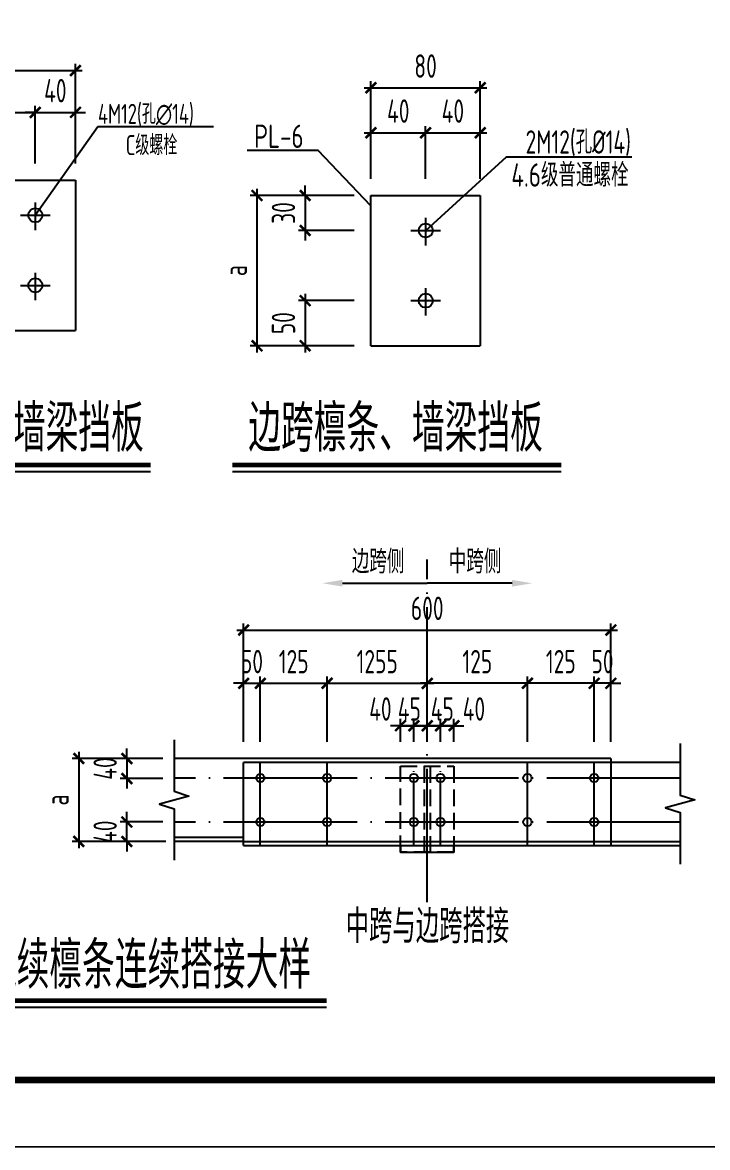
# Model space of a CAD drawing. Extents: x 297659 to 993057, y 192802 to 252212.
# Drawn here: x 909774 to 920033, y 192812 to 209654 of the extents above; entities that cross this region are included whole.
import ezdxf
from ezdxf.enums import TextEntityAlignment as Align

# ---------------------------------------------------------------- set-up
doc = ezdxf.new("R2010")
doc.units = 0
doc.header["$LTSCALE"] = 1000
doc.linetypes.add('DASH', pattern=[0.35, 0.25, -0.1])
doc.linetypes.add('DOTE', pattern=[2.42, 2, -0.2, 0.02, -0.2])
doc.layers.get('0').update_dxf_attribs({"linetype": 'CONTINUOUS'})
doc.layers.get('DEFPOINTS').update_dxf_attribs({"linetype": 'CONTINUOUS'})
for name, color, linetype in [('1', 3, 'CONTINUOUS'), ('BEAM_CON', 4, 'CONTINUOUS'), ('DIM', 3, 'CONTINUOUS'), ('DOTE', 8, 'DOTE'), ('FRAME', 3, 'CONTINUOUS'), ('LAB', 3, 'CONTINUOUS'), ('NUM', 3, 'CONTINUOUS'), ('OTHER', 7, 'CONTINUOUS'), ('S_BEAM', 4, 'CONTINUOUS'), ('TEXT', 7, 'CONTINUOUS'), ('THIN', 7, 'CONTINUOUS'), ('填充', 8, 'CONTINUOUS'), ('标注', 1, 'CONTINUOUS')]:
    doc.layers.add(name, color=color, linetype=linetype)
doc.styles.add('TSSD_Dimension', font='tssdeng.shx', dxfattribs={"width": 0.7, "bigfont": 'hztxt.shx'})
doc.styles.add('TSSD_Rein', font='tssdeng.shx', dxfattribs={"width": 0.7, "bigfont": 'hztxt.shx'})
doc.dimstyles.new('TSSD_100_100', dxfattribs={"dimtxt": 350, "dimasz": 150, "dimexe": 100, "dimexo": 250, "dimgap": 150, "dimtad": 1, "dimdec": 0, "dimzin": 0, "dimdsep": 46, "dimtxsty": 'TSSD_Dimension', "dimblk": 'ARCHTICK', "dimcen": 0, "dimdle": 100, "dimclrd": 3, "dimclre": 3, "dimclrt": 7, "dimadec": 0, "dimazin": 0, "dimtfac": 1, "dimtdec": 0, "dimtix": 1, "dimtmove": 2, "dimatfit": 3, "dimfxl": 100, "dimtolj": 1, "dimtzin": 0, "dimarcsym": 0})

# ---------------------------------------------------------------- blocks, each defined once
blk = doc.blocks.new('A$C2F0C53E4')
at = {"layer": 'FRAME'}
for points in [[(10, 42010, 20, 20, 0), (10, 10, 20, 20, 0), (59410, 10, 20, 20, 0), (59410, 42010, 20, 20, 0)], [(2510, 41010, 100, 100, 0), (2510, 1010, 100, 100, 0), (58410, 1010, 100, 100, 0), (58410, 41010, 100, 100, 0)]]:
    blk.add_lwpolyline(points, format="xyseb", close=True, dxfattribs=at)
blk = doc.blocks.new('_ARCHTICK')
at = {"color": 0}
blk.add_lwpolyline([(-0.53, -0.53, 0.25, 0.25, 0), (0.53, 0.53, 0.5, 0.5, 0)], format="xyseb", dxfattribs=at)
blk = doc.blocks.new('*D313')
at = {"layer": 'DEFPOINTS', "color": 0}
for p in [(1154540, 260308), (1153545, 259783), (1154540, 259783)]:
    blk.add_point(p, dxfattribs=at)
at = {"layer": 'DIM', "color": 3, "lineweight": -2}
for p, q in [((1153545, 260308), (1153545, 260458)), ((1154290, 260308), (1153445, 260308)), ((1153545, 260308), (1153545, 259783)), ((1154290, 259783), (1153445, 259783)), ((1153545, 259783), (1153545, 259633))]:
    blk.add_line(p, q, dxfattribs=at)
at = {"layer": 'DIM', "color": 3, "lineweight": -2, "xscale": 150, "yscale": 150, "zscale": 150}
for p, rotation in [((1153545, 260308), 270), ((1153545, 259783), 90)]:
    blk.add_blockref('_ARCHTICK', p, dxfattribs=dict(at, rotation=rotation))
at = {"layer": 'DIM', "color": 7, "insert": (1153220, 260046), "char_height": 350, "attachment_point": 5, "rotation": 90, "style": 'TSSD_Dimension'}
blk.add_mtext('\\A1;30', dxfattribs=at)
blk = doc.blocks.new('*D314')
at = {"layer": 'DEFPOINTS', "color": 0}
for p in [(1154540, 260308), (1152822, 258058), (1154540, 258058)]:
    blk.add_point(p, dxfattribs=at)
at = {"layer": 'DIM', "color": 3, "lineweight": -2}
for p, q in [((1152822, 260408), (1152822, 257958)), ((1154290, 260308), (1152722, 260308)), ((1154290, 258058), (1152722, 258058))]:
    blk.add_line(p, q, dxfattribs=at)
at = {"layer": 'DIM', "color": 3, "lineweight": -2, "xscale": 150, "yscale": 150, "zscale": 150}
for p, rotation in [((1152822, 260308), 90), ((1152822, 258058), 270)]:
    blk.add_blockref('_ARCHTICK', p, dxfattribs=dict(at, rotation=rotation))
at = {"layer": 'DIM', "color": 7, "insert": (1152497, 259183), "char_height": 350, "attachment_point": 5, "rotation": 90, "style": 'TSSD_Dimension'}
blk.add_mtext('\\A1;a', dxfattribs=at)
blk = doc.blocks.new('*D315')
at = {"layer": 'DEFPOINTS', "color": 0}
for p in [(1154540, 258733), (1153545, 258058), (1154540, 258058)]:
    blk.add_point(p, dxfattribs=at)
at = {"layer": 'DIM', "color": 3, "lineweight": -2}
for p, q in [((1154290, 258733), (1153445, 258733)), ((1153545, 258833), (1153545, 257958)), ((1154290, 258058), (1153445, 258058))]:
    blk.add_line(p, q, dxfattribs=at)
at = {"layer": 'DIM', "color": 3, "lineweight": -2, "xscale": 150, "yscale": 150, "zscale": 150}
for p, rotation in [((1153545, 258733), 90), ((1153545, 258058), 270)]:
    blk.add_blockref('_ARCHTICK', p, dxfattribs=dict(at, rotation=rotation))
at = {"layer": 'DIM', "color": 7, "insert": (1153220, 258396), "char_height": 350, "attachment_point": 5, "rotation": 90, "style": 'TSSD_Dimension'}
blk.add_mtext('\\A1;50', dxfattribs=at)
blk = doc.blocks.new('*D316')
at = {"layer": 'DEFPOINTS', "color": 0}
for p in [(1156775, 261323), (1156173, 260308), (1156775, 260308)]:
    blk.add_point(p, dxfattribs=at)
at = {"layer": 'DIM', "color": 3, "lineweight": -2}
for p, q in [((1156173, 260558), (1156173, 261423)), ((1156775, 260558), (1156775, 261423)), ((1156173, 261323), (1156023, 261323)), ((1156173, 261323), (1156775, 261323)), ((1156775, 261323), (1156925, 261323))]:
    blk.add_line(p, q, dxfattribs=at)
at = {"layer": 'DIM', "color": 3, "lineweight": -2, "xscale": 150, "yscale": 150, "zscale": 150}
blk.add_blockref('_ARCHTICK', (1156173, 261323), dxfattribs=at)
at = {"layer": 'DIM', "color": 3, "lineweight": -2, "xscale": 150, "yscale": 150, "zscale": 150, "rotation": 180}
blk.add_blockref('_ARCHTICK', (1156775, 261323), dxfattribs=at)
at = {"layer": 'DIM', "color": 7, "insert": (1156474, 261648), "char_height": 350, "attachment_point": 5, "style": 'TSSD_Dimension'}
blk.add_mtext('\\A1;40', dxfattribs=at)
blk = doc.blocks.new('*D317')
at = {"layer": 'DEFPOINTS', "color": 0}
for p in [(1156775, 261948), (1154540, 260308), (1156775, 260308)]:
    blk.add_point(p, dxfattribs=at)
at = {"layer": 'DIM', "color": 3, "lineweight": -2}
for p, q in [((1154440, 261948), (1156875, 261948)), ((1154540, 260558), (1154540, 262048)), ((1156775, 260558), (1156775, 262048))]:
    blk.add_line(p, q, dxfattribs=at)
at = {"layer": 'DIM', "color": 3, "lineweight": -2, "xscale": 150, "yscale": 150, "zscale": 150, "rotation": 180}
blk.add_blockref('_ARCHTICK', (1154540, 261948), dxfattribs=at)
at = {"layer": 'DIM', "color": 3, "lineweight": -2, "xscale": 150, "yscale": 150, "zscale": 150}
blk.add_blockref('_ARCHTICK', (1156775, 261948), dxfattribs=at)
at = {"layer": 'DIM', "color": 7, "insert": (1155657, 262273), "char_height": 350, "attachment_point": 5, "style": 'TSSD_Dimension'}
blk.add_mtext('\\A1;170', dxfattribs=at)
blk = doc.blocks.new('*D318')
at = {"layer": 'DEFPOINTS', "color": 0}
for p in [(1156173, 261323), (1155138, 260308), (1156173, 260308)]:
    blk.add_point(p, dxfattribs=at)
at = {"layer": 'DIM', "color": 3, "lineweight": -2}
for p, q in [((1155138, 260558), (1155138, 261423)), ((1156173, 260558), (1156173, 261423)), ((1155038, 261323), (1156273, 261323))]:
    blk.add_line(p, q, dxfattribs=at)
at = {"layer": 'DIM', "color": 3, "lineweight": -2, "xscale": 150, "yscale": 150, "zscale": 150, "rotation": 180}
blk.add_blockref('_ARCHTICK', (1155138, 261323), dxfattribs=at)
at = {"layer": 'DIM', "color": 3, "lineweight": -2, "xscale": 150, "yscale": 150, "zscale": 150}
blk.add_blockref('_ARCHTICK', (1156173, 261323), dxfattribs=at)
at = {"layer": 'DIM', "color": 7, "insert": (1155655, 261648), "char_height": 350, "attachment_point": 5, "style": 'TSSD_Dimension'}
blk.add_mtext('\\A1;90', dxfattribs=at)
blk = doc.blocks.new('*D319')
at = {"layer": 'DEFPOINTS', "color": 0}
for p in [(1155138, 261323), (1154540, 260308), (1155138, 260308)]:
    blk.add_point(p, dxfattribs=at)
at = {"layer": 'DIM', "color": 3, "lineweight": -2}
for p, q in [((1154540, 260558), (1154540, 261423)), ((1155138, 260558), (1155138, 261423)), ((1154540, 261323), (1154390, 261323)), ((1154540, 261323), (1155138, 261323)), ((1155138, 261323), (1155288, 261323))]:
    blk.add_line(p, q, dxfattribs=at)
at = {"layer": 'DIM', "color": 3, "lineweight": -2, "xscale": 150, "yscale": 150, "zscale": 150}
blk.add_blockref('_ARCHTICK', (1154540, 261323), dxfattribs=at)
at = {"layer": 'DIM', "color": 3, "lineweight": -2, "xscale": 150, "yscale": 150, "zscale": 150, "rotation": 180}
blk.add_blockref('_ARCHTICK', (1155138, 261323), dxfattribs=at)
at = {"layer": 'DIM', "color": 7, "insert": (1154839, 261648), "char_height": 350, "attachment_point": 5, "style": 'TSSD_Dimension'}
blk.add_mtext('\\A1;40', dxfattribs=at)
blk = doc.blocks.new('*D320')
at = {"layer": 'DEFPOINTS', "color": 0}
for p in [(1162838, 261691), (1161201, 260360), (1162838, 260360)]:
    blk.add_point(p, dxfattribs=at)
at = {"layer": 'DIM', "color": 3, "lineweight": -2}
for p, q in [((1161201, 260610), (1161201, 261791)), ((1162838, 260610), (1162838, 261791)), ((1161101, 261691), (1162938, 261691))]:
    blk.add_line(p, q, dxfattribs=at)
at = {"layer": 'DIM', "color": 3, "lineweight": -2, "xscale": 150, "yscale": 150, "zscale": 150, "rotation": 180}
blk.add_blockref('_ARCHTICK', (1161201, 261691), dxfattribs=at)
at = {"layer": 'DIM', "color": 3, "lineweight": -2, "xscale": 150, "yscale": 150, "zscale": 150}
blk.add_blockref('_ARCHTICK', (1162838, 261691), dxfattribs=at)
at = {"layer": 'DIM', "color": 7, "insert": (1162019, 262016), "char_height": 350, "attachment_point": 5, "style": 'TSSD_Dimension'}
blk.add_mtext('\\A1;80', dxfattribs=at)
blk = doc.blocks.new('*D321')
at = {"layer": 'DEFPOINTS', "color": 0}
for p in [(1162838, 261017), (1162019, 260079), (1162838, 260079)]:
    blk.add_point(p, dxfattribs=at)
at = {"layer": 'DIM', "color": 3, "lineweight": -2}
for p, q in [((1162019, 260329), (1162019, 261117)), ((1162838, 260329), (1162838, 261117)), ((1161919, 261017), (1162938, 261017))]:
    blk.add_line(p, q, dxfattribs=at)
at = {"layer": 'DIM', "color": 3, "lineweight": -2, "xscale": 150, "yscale": 150, "zscale": 150, "rotation": 180}
blk.add_blockref('_ARCHTICK', (1162019, 261017), dxfattribs=at)
at = {"layer": 'DIM', "color": 3, "lineweight": -2, "xscale": 150, "yscale": 150, "zscale": 150}
blk.add_blockref('_ARCHTICK', (1162838, 261017), dxfattribs=at)
at = {"layer": 'DIM', "color": 7, "insert": (1162428, 261342), "char_height": 350, "attachment_point": 5, "style": 'TSSD_Dimension'}
blk.add_mtext('\\A1;40', dxfattribs=at)
blk = doc.blocks.new('*D322')
at = {"layer": 'DEFPOINTS', "color": 0}
for p in [(1162019, 261017), (1161201, 260079), (1162019, 260079)]:
    blk.add_point(p, dxfattribs=at)
at = {"layer": 'DIM', "color": 3, "lineweight": -2}
for p, q in [((1161201, 260329), (1161201, 261117)), ((1162019, 260329), (1162019, 261117)), ((1161101, 261017), (1162119, 261017))]:
    blk.add_line(p, q, dxfattribs=at)
at = {"layer": 'DIM', "color": 3, "lineweight": -2, "xscale": 150, "yscale": 150, "zscale": 150, "rotation": 180}
blk.add_blockref('_ARCHTICK', (1161201, 261017), dxfattribs=at)
at = {"layer": 'DIM', "color": 3, "lineweight": -2, "xscale": 150, "yscale": 150, "zscale": 150}
blk.add_blockref('_ARCHTICK', (1162019, 261017), dxfattribs=at)
at = {"layer": 'DIM', "color": 7, "insert": (1161610, 261342), "char_height": 350, "attachment_point": 5, "style": 'TSSD_Dimension'}
blk.add_mtext('\\A1;40', dxfattribs=at)
blk = doc.blocks.new('*D323')
at = {"layer": 'DEFPOINTS', "color": 0}
for p in [(1161201, 260079), (1160216, 259554), (1161201, 259554)]:
    blk.add_point(p, dxfattribs=at)
at = {"layer": 'DIM', "color": 3, "lineweight": -2}
for p, q in [((1160216, 260079), (1160216, 260229)), ((1160951, 260079), (1160116, 260079)), ((1160216, 260079), (1160216, 259554)), ((1160951, 259554), (1160116, 259554)), ((1160216, 259554), (1160216, 259404))]:
    blk.add_line(p, q, dxfattribs=at)
at = {"layer": 'DIM', "color": 3, "lineweight": -2, "xscale": 150, "yscale": 150, "zscale": 150}
for p, rotation in [((1160216, 260079), 270), ((1160216, 259554), 90)]:
    blk.add_blockref('_ARCHTICK', p, dxfattribs=dict(at, rotation=rotation))
at = {"layer": 'DIM', "color": 7, "insert": (1159891, 259817), "char_height": 350, "attachment_point": 5, "rotation": 90, "style": 'TSSD_Dimension'}
blk.add_mtext('\\A1;30', dxfattribs=at)
blk = doc.blocks.new('*D324')
at = {"layer": 'DEFPOINTS', "color": 0}
for p in [(1161201, 260079), (1159494, 257829), (1161201, 257829)]:
    blk.add_point(p, dxfattribs=at)
at = {"layer": 'DIM', "color": 3, "lineweight": -2}
for p, q in [((1160951, 260079), (1159394, 260079)), ((1159494, 260179), (1159494, 257729)), ((1160951, 257829), (1159394, 257829))]:
    blk.add_line(p, q, dxfattribs=at)
at = {"layer": 'DIM', "color": 3, "lineweight": -2, "xscale": 150, "yscale": 150, "zscale": 150}
for p, rotation in [((1159494, 260079), 90), ((1159494, 257829), 270)]:
    blk.add_blockref('_ARCHTICK', p, dxfattribs=dict(at, rotation=rotation))
at = {"layer": 'DIM', "color": 7, "insert": (1159169, 258954), "char_height": 350, "attachment_point": 5, "rotation": 90, "style": 'TSSD_Dimension'}
blk.add_mtext('\\A1;a', dxfattribs=at)
blk = doc.blocks.new('*D325')
at = {"layer": 'DEFPOINTS', "color": 0}
for p in [(1161201, 258504), (1160216, 257829), (1161201, 257829)]:
    blk.add_point(p, dxfattribs=at)
at = {"layer": 'DIM', "color": 3, "lineweight": -2}
for p, q in [((1160216, 258604), (1160216, 257729)), ((1160951, 258504), (1160116, 258504)), ((1160951, 257829), (1160116, 257829))]:
    blk.add_line(p, q, dxfattribs=at)
at = {"layer": 'DIM', "color": 3, "lineweight": -2, "xscale": 150, "yscale": 150, "zscale": 150}
for p, rotation in [((1160216, 258504), 90), ((1160216, 257829), 270)]:
    blk.add_blockref('_ARCHTICK', p, dxfattribs=dict(at, rotation=rotation))
at = {"layer": 'DIM', "color": 7, "insert": (1159891, 258167), "char_height": 350, "attachment_point": 5, "rotation": 90, "style": 'TSSD_Dimension'}
blk.add_mtext('\\A1;50', dxfattribs=at)
blk = doc.blocks.new('*D326')
at = {"layer": 'DEFPOINTS', "color": 0}
for p in [(1148414, 259616), (1147623, 259416), (1148414, 259416)]:
    blk.add_point(p, dxfattribs=at)
at = {"layer": 'DIM', "color": 3, "lineweight": -2}
for p, q in [((1147623, 259616), (1147623, 259766)), ((1148164, 259616), (1147523, 259616)), ((1147623, 259616), (1147623, 259416)), ((1148164, 259416), (1147523, 259416)), ((1147623, 259416), (1147623, 259266))]:
    blk.add_line(p, q, dxfattribs=at)
at = {"layer": 'DIM', "color": 3, "lineweight": -2, "xscale": 150, "yscale": 150, "zscale": 150}
for p, rotation in [((1147623, 259616), 270), ((1147623, 259416), 90)]:
    blk.add_blockref('_ARCHTICK', p, dxfattribs=dict(at, rotation=rotation))
at = {"layer": 'DIM', "color": 7, "insert": (1147298, 259516), "char_height": 350, "attachment_point": 5, "rotation": 90, "style": 'TSSD_Dimension'}
blk.add_mtext('\\A1;40', dxfattribs=at)
blk = doc.blocks.new('*D308')
at = {"layer": 'DEFPOINTS', "color": 0}
for p in [(1147623, 258566), (1148414, 258566), (1148414, 258366)]:
    blk.add_point(p, dxfattribs=at)
at = {"layer": 'DIM', "color": 3, "lineweight": -2}
for p, q in [((1147623, 258566), (1147623, 258716)), ((1148164, 258566), (1147523, 258566)), ((1147623, 258366), (1147623, 258566)), ((1148164, 258366), (1147523, 258366)), ((1147623, 258366), (1147623, 258216))]:
    blk.add_line(p, q, dxfattribs=at)
at = {"layer": 'DIM', "color": 3, "lineweight": -2, "xscale": 150, "yscale": 150, "zscale": 150}
for p, rotation in [((1147623, 258566), 270), ((1147623, 258366), 90)]:
    blk.add_blockref('_ARCHTICK', p, dxfattribs=dict(at, rotation=rotation))
at = {"layer": 'DIM', "color": 7, "insert": (1147298, 258466), "char_height": 350, "attachment_point": 5, "rotation": 90, "style": 'TSSD_Dimension'}
blk.add_mtext('\\A1;40', dxfattribs=at)
blk = doc.blocks.new('*D309')
at = {"layer": 'DEFPOINTS', "color": 0}
for p in [(1148414, 259616), (1146903, 258366), (1148414, 258366)]:
    blk.add_point(p, dxfattribs=at)
at = {"layer": 'DIM', "color": 3, "lineweight": -2}
for p, q in [((1146903, 259716), (1146903, 258266)), ((1148164, 259616), (1146803, 259616)), ((1148164, 258366), (1146803, 258366))]:
    blk.add_line(p, q, dxfattribs=at)
at = {"layer": 'DIM', "color": 3, "lineweight": -2, "xscale": 150, "yscale": 150, "zscale": 150}
for p, rotation in [((1146903, 259616), 90), ((1146903, 258366), 270)]:
    blk.add_blockref('_ARCHTICK', p, dxfattribs=dict(at, rotation=rotation))
at = {"layer": 'DIM', "color": 7, "insert": (1146578, 258991), "char_height": 350, "attachment_point": 5, "rotation": 90, "style": 'TSSD_Dimension'}
blk.add_mtext('\\A1;a', dxfattribs=at)
blk = doc.blocks.new('*D310')
at = {"layer": 'DEFPOINTS', "color": 0}
for p in [(1149923, 260166), (1149923, 259616), (1150123, 259666)]:
    blk.add_point(p, dxfattribs=at)
at = {"layer": 'DIM', "color": 3, "lineweight": -2}
for p, q in [((1149923, 259866), (1149923, 260266)), ((1150123, 259916), (1150123, 260266)), ((1149923, 260166), (1149773, 260166)), ((1150123, 260166), (1149923, 260166)), ((1150123, 260166), (1150273, 260166))]:
    blk.add_line(p, q, dxfattribs=at)
at = {"layer": 'DIM', "color": 3, "lineweight": -2, "xscale": 150, "yscale": 150, "zscale": 150}
blk.add_blockref('_ARCHTICK', (1149923, 260166), dxfattribs=at)
at = {"layer": 'DIM', "color": 3, "lineweight": -2, "xscale": 150, "yscale": 150, "zscale": 150, "rotation": 180}
blk.add_blockref('_ARCHTICK', (1150123, 260166), dxfattribs=at)
at = {"layer": 'DIM', "color": 7, "insert": (1149654, 260416), "char_height": 350, "attachment_point": 5, "style": 'TSSD_Dimension'}
blk.add_mtext('\\A1;40', dxfattribs=at)
blk = doc.blocks.new('*D311')
at = {"layer": 'DEFPOINTS', "color": 0}
for p in [(1150323, 260166), (1150123, 259666), (1150323, 259616)]:
    blk.add_point(p, dxfattribs=at)
at = {"layer": 'DIM', "color": 3, "lineweight": -2}
for p, q in [((1150123, 259916), (1150123, 260266)), ((1150323, 259866), (1150323, 260266)), ((1150123, 260166), (1149973, 260166)), ((1150123, 260166), (1150323, 260166)), ((1150323, 260166), (1150473, 260166))]:
    blk.add_line(p, q, dxfattribs=at)
at = {"layer": 'DIM', "color": 3, "lineweight": -2, "xscale": 150, "yscale": 150, "zscale": 150}
blk.add_blockref('_ARCHTICK', (1150123, 260166), dxfattribs=at)
at = {"layer": 'DIM', "color": 3, "lineweight": -2, "xscale": 150, "yscale": 150, "zscale": 150, "rotation": 180}
blk.add_blockref('_ARCHTICK', (1150323, 260166), dxfattribs=at)
at = {"layer": 'DIM', "color": 7, "insert": (1150593, 260416), "char_height": 350, "attachment_point": 5, "style": 'TSSD_Dimension'}
blk.add_mtext('\\A1;40', dxfattribs=at)
blk = doc.blocks.new('*D312')
at = {"layer": 'DEFPOINTS', "color": 0}
for p in [(1151641, 260793), (1150123, 259616), (1151641, 259616)]:
    blk.add_point(p, dxfattribs=at)
at = {"layer": 'DIM', "color": 3, "lineweight": -2}
for p, q in [((1150123, 259866), (1150123, 260893)), ((1151641, 259866), (1151641, 260893)), ((1150023, 260793), (1151741, 260793))]:
    blk.add_line(p, q, dxfattribs=at)
at = {"layer": 'DIM', "color": 3, "lineweight": -2, "xscale": 150, "yscale": 150, "zscale": 150, "rotation": 180}
blk.add_blockref('_ARCHTICK', (1150123, 260793), dxfattribs=at)
at = {"layer": 'DIM', "color": 3, "lineweight": -2, "xscale": 150, "yscale": 150, "zscale": 150}
blk.add_blockref('_ARCHTICK', (1151641, 260793), dxfattribs=at)
at = {"layer": 'DIM', "color": 7, "insert": (1150882, 261118), "char_height": 350, "attachment_point": 5, "style": 'TSSD_Dimension'}
blk.add_mtext('\\A1;b', dxfattribs=at)
blk = doc.blocks.new('*D345')
at = {"layer": 'DEFPOINTS', "color": 0}
for p in [(913336, 199761), (913086, 198635), (913336, 198635)]:
    blk.add_point(p, dxfattribs=at)
at = {"layer": 'DIM', "color": 3, "lineweight": -2}
for p, q in [((913086, 199761), (912936, 199761)), ((913086, 198885), (913086, 199861)), ((913086, 199761), (913336, 199761)), ((913336, 198885), (913336, 199861)), ((913336, 199761), (913486, 199761))]:
    blk.add_line(p, q, dxfattribs=at)
at = {"layer": 'DIM', "color": 3, "lineweight": -2, "xscale": 150, "yscale": 150, "zscale": 150}
blk.add_blockref('_ARCHTICK', (913086, 199761), dxfattribs=at)
at = {"layer": 'DIM', "color": 3, "lineweight": -2, "xscale": 150, "yscale": 150, "zscale": 150, "rotation": 180}
blk.add_blockref('_ARCHTICK', (913336, 199761), dxfattribs=at)
at = {"layer": 'DIM', "color": 7, "insert": (913211, 200086), "char_height": 350, "attachment_point": 5, "style": 'TSSD_Dimension'}
blk.add_mtext('\\A1;50', dxfattribs=at)
blk = doc.blocks.new('*D346')
at = {"layer": 'DEFPOINTS', "color": 0}
for p in [(915836, 199761), (914336, 198635), (915836, 198635)]:
    blk.add_point(p, dxfattribs=at)
at = {"layer": 'DIM', "color": 3, "lineweight": -2}
for p, q in [((914236, 199761), (915936, 199761)), ((914336, 198885), (914336, 199861)), ((915836, 198885), (915836, 199861))]:
    blk.add_line(p, q, dxfattribs=at)
at = {"layer": 'DIM', "color": 3, "lineweight": -2, "xscale": 150, "yscale": 150, "zscale": 150, "rotation": 180}
blk.add_blockref('_ARCHTICK', (914336, 199761), dxfattribs=at)
at = {"layer": 'DIM', "color": 3, "lineweight": -2, "xscale": 150, "yscale": 150, "zscale": 150}
blk.add_blockref('_ARCHTICK', (915836, 199761), dxfattribs=at)
at = {"layer": 'DIM', "color": 7, "insert": (915086, 200086), "char_height": 350, "attachment_point": 5, "style": 'TSSD_Dimension'}
blk.add_mtext('\\A1;1255', dxfattribs=at)
blk = doc.blocks.new('*D347')
at = {"layer": 'DEFPOINTS', "color": 0}
for p in [(912127, 198635), (911337, 198335), (912127, 198335)]:
    blk.add_point(p, dxfattribs=at)
at = {"layer": 'DIM', "color": 3, "lineweight": -2}
for p, q in [((911337, 198635), (911337, 198785)), ((911877, 198635), (911237, 198635)), ((911337, 198635), (911337, 198335)), ((911877, 198335), (911237, 198335)), ((911337, 198335), (911337, 198185))]:
    blk.add_line(p, q, dxfattribs=at)
at = {"layer": 'DIM', "color": 3, "lineweight": -2, "xscale": 150, "yscale": 150, "zscale": 150}
for p, rotation in [((911337, 198635), 270), ((911337, 198335), 90)]:
    blk.add_blockref('_ARCHTICK', p, dxfattribs=dict(at, rotation=rotation))
at = {"layer": 'DIM', "color": 7, "insert": (911012, 198485), "char_height": 350, "attachment_point": 5, "rotation": 90, "style": 'TSSD_Dimension'}
blk.add_mtext('\\A1;40', dxfattribs=at)
blk = doc.blocks.new('*D348')
at = {"layer": 'DEFPOINTS', "color": 0}
for p in [(911337, 197685), (912127, 197685), (912172, 197393)]:
    blk.add_point(p, dxfattribs=at)
at = {"layer": 'DIM', "color": 3, "lineweight": -2}
for p, q in [((911337, 197685), (911337, 197835)), ((911877, 197685), (911237, 197685)), ((911337, 197393), (911337, 197685)), ((911922, 197393), (911237, 197393)), ((911337, 197393), (911337, 197243))]:
    blk.add_line(p, q, dxfattribs=at)
at = {"layer": 'DIM', "color": 3, "lineweight": -2, "xscale": 150, "yscale": 150, "zscale": 150}
for p, rotation in [((911337, 197685), 270), ((911337, 197393), 90)]:
    blk.add_blockref('_ARCHTICK', p, dxfattribs=dict(at, rotation=rotation))
at = {"layer": 'DIM', "color": 7, "insert": (911012, 197539), "char_height": 350, "attachment_point": 5, "rotation": 90, "style": 'TSSD_Dimension'}
blk.add_mtext('\\A1;40', dxfattribs=at)
blk = doc.blocks.new('*D349')
at = {"layer": 'DEFPOINTS', "color": 0}
for p in [(912127, 198635), (910617, 197393), (912172, 197393)]:
    blk.add_point(p, dxfattribs=at)
at = {"layer": 'DIM', "color": 3, "lineweight": -2}
for p, q in [((911877, 198635), (910517, 198635)), ((910617, 198735), (910617, 197293)), ((911922, 197393), (910517, 197393))]:
    blk.add_line(p, q, dxfattribs=at)
at = {"layer": 'DIM', "color": 3, "lineweight": -2, "xscale": 150, "yscale": 150, "zscale": 150}
for p, rotation in [((910617, 198635), 90), ((910617, 197393), 270)]:
    blk.add_blockref('_ARCHTICK', p, dxfattribs=dict(at, rotation=rotation))
at = {"layer": 'DIM', "color": 7, "insert": (910292, 198014), "char_height": 350, "attachment_point": 5, "rotation": 90, "style": 'TSSD_Dimension'}
blk.add_mtext('\\A1;a', dxfattribs=at)
blk = doc.blocks.new('*D350')
at = {"layer": 'DEFPOINTS', "color": 0}
for p in [(918336, 199761), (918336, 198635), (918586, 198635)]:
    blk.add_point(p, dxfattribs=at)
at = {"layer": 'DIM', "color": 3, "lineweight": -2}
for p, q in [((918336, 199761), (918186, 199761)), ((918336, 198885), (918336, 199861)), ((918586, 199761), (918336, 199761)), ((918586, 198885), (918586, 199861)), ((918586, 199761), (918736, 199761))]:
    blk.add_line(p, q, dxfattribs=at)
at = {"layer": 'DIM', "color": 3, "lineweight": -2, "xscale": 150, "yscale": 150, "zscale": 150}
blk.add_blockref('_ARCHTICK', (918336, 199761), dxfattribs=at)
at = {"layer": 'DIM', "color": 3, "lineweight": -2, "xscale": 150, "yscale": 150, "zscale": 150, "rotation": 180}
blk.add_blockref('_ARCHTICK', (918586, 199761), dxfattribs=at)
at = {"layer": 'DIM', "color": 7, "insert": (918461, 200086), "char_height": 350, "attachment_point": 5, "style": 'TSSD_Dimension'}
blk.add_mtext('\\A1;50', dxfattribs=at)
blk = doc.blocks.new('*D351')
at = {"layer": 'DEFPOINTS', "color": 0}
for p in [(918586, 200559), (913086, 198635), (918586, 198635)]:
    blk.add_point(p, dxfattribs=at)
at = {"layer": 'DIM', "color": 3, "lineweight": -2}
for p, q in [((913086, 198885), (913086, 200659)), ((918586, 198885), (918586, 200659)), ((912986, 200559), (918686, 200559))]:
    blk.add_line(p, q, dxfattribs=at)
at = {"layer": 'DIM', "color": 3, "lineweight": -2, "xscale": 150, "yscale": 150, "zscale": 150, "rotation": 180}
blk.add_blockref('_ARCHTICK', (913086, 200559), dxfattribs=at)
at = {"layer": 'DIM', "color": 3, "lineweight": -2, "xscale": 150, "yscale": 150, "zscale": 150}
blk.add_blockref('_ARCHTICK', (918586, 200559), dxfattribs=at)
at = {"layer": 'DIM', "color": 7, "insert": (915836, 200884), "char_height": 350, "attachment_point": 5, "style": 'TSSD_Dimension'}
blk.add_mtext('\\A1;600', dxfattribs=at)
blk = doc.blocks.new('*D352')
at = {"layer": 'DEFPOINTS', "color": 0}
for p in [(915636, 199127), (915436, 198635), (915636, 198635)]:
    blk.add_point(p, dxfattribs=at)
at = {"layer": 'DIM', "color": 3, "lineweight": -2}
for p, q in [((915436, 199127), (915286, 199127)), ((915436, 198885), (915436, 199227)), ((915436, 199127), (915636, 199127)), ((915636, 198885), (915636, 199227)), ((915636, 199127), (915786, 199127))]:
    blk.add_line(p, q, dxfattribs=at)
at = {"layer": 'DIM', "color": 3, "lineweight": -2, "xscale": 150, "yscale": 150, "zscale": 150}
blk.add_blockref('_ARCHTICK', (915436, 199127), dxfattribs=at)
at = {"layer": 'DIM', "color": 3, "lineweight": -2, "xscale": 150, "yscale": 150, "zscale": 150, "rotation": 180}
blk.add_blockref('_ARCHTICK', (915636, 199127), dxfattribs=at)
at = {"layer": 'DIM', "color": 7, "insert": (915134, 199377), "char_height": 350, "attachment_point": 5, "style": 'TSSD_Dimension'}
blk.add_mtext('\\A1;40', dxfattribs=at)
blk = doc.blocks.new('*D353')
at = {"layer": 'DEFPOINTS', "color": 0}
for p in [(915836, 199127), (915636, 198635), (915836, 198635)]:
    blk.add_point(p, dxfattribs=at)
at = {"layer": 'DIM', "color": 3, "lineweight": -2}
for p, q in [((915636, 199127), (915486, 199127)), ((915636, 198885), (915636, 199227)), ((915636, 199127), (915836, 199127)), ((915836, 198885), (915836, 199227)), ((915836, 199127), (915986, 199127))]:
    blk.add_line(p, q, dxfattribs=at)
at = {"layer": 'DIM', "color": 3, "lineweight": -2, "xscale": 150, "yscale": 150, "zscale": 150}
blk.add_blockref('_ARCHTICK', (915636, 199127), dxfattribs=at)
at = {"layer": 'DIM', "color": 3, "lineweight": -2, "xscale": 150, "yscale": 150, "zscale": 150, "rotation": 180}
blk.add_blockref('_ARCHTICK', (915836, 199127), dxfattribs=at)
at = {"layer": 'DIM', "color": 7, "insert": (915568, 199377), "char_height": 350, "attachment_point": 5, "style": 'TSSD_Dimension'}
blk.add_mtext('\\A1;45', dxfattribs=at)
blk = doc.blocks.new('*D354')
at = {"layer": 'DEFPOINTS', "color": 0}
for p in [(916036, 199127), (916036, 198635), (916236, 198635)]:
    blk.add_point(p, dxfattribs=at)
at = {"layer": 'DIM', "color": 3, "lineweight": -2}
for p, q in [((916036, 199127), (915886, 199127)), ((916036, 198885), (916036, 199227)), ((916236, 199127), (916036, 199127)), ((916236, 198885), (916236, 199227)), ((916236, 199127), (916386, 199127))]:
    blk.add_line(p, q, dxfattribs=at)
at = {"layer": 'DIM', "color": 3, "lineweight": -2, "xscale": 150, "yscale": 150, "zscale": 150}
blk.add_blockref('_ARCHTICK', (916036, 199127), dxfattribs=at)
at = {"layer": 'DIM', "color": 3, "lineweight": -2, "xscale": 150, "yscale": 150, "zscale": 150, "rotation": 180}
blk.add_blockref('_ARCHTICK', (916236, 199127), dxfattribs=at)
at = {"layer": 'DIM', "color": 7, "insert": (916535, 199377), "char_height": 350, "attachment_point": 5, "style": 'TSSD_Dimension'}
blk.add_mtext('\\A1;40', dxfattribs=at)
blk = doc.blocks.new('*D355')
at = {"layer": 'DEFPOINTS', "color": 0}
for p in [(915836, 199127), (915836, 198635), (916036, 198635)]:
    blk.add_point(p, dxfattribs=at)
at = {"layer": 'DIM', "color": 3, "lineweight": -2}
for p, q in [((915836, 199127), (915686, 199127)), ((915836, 198885), (915836, 199227)), ((916036, 199127), (915836, 199127)), ((916036, 198885), (916036, 199227)), ((916036, 199127), (916186, 199127))]:
    blk.add_line(p, q, dxfattribs=at)
at = {"layer": 'DIM', "color": 3, "lineweight": -2, "xscale": 150, "yscale": 150, "zscale": 150}
blk.add_blockref('_ARCHTICK', (915836, 199127), dxfattribs=at)
at = {"layer": 'DIM', "color": 3, "lineweight": -2, "xscale": 150, "yscale": 150, "zscale": 150, "rotation": 180}
blk.add_blockref('_ARCHTICK', (916036, 199127), dxfattribs=at)
at = {"layer": 'DIM', "color": 7, "insert": (916061, 199377), "char_height": 350, "attachment_point": 5, "style": 'TSSD_Dimension'}
blk.add_mtext('\\A1;45', dxfattribs=at)
blk = doc.blocks.new('*D356')
at = {"layer": 'DEFPOINTS', "color": 0}
for p in [(914336, 199761), (913336, 198635), (914336, 198635)]:
    blk.add_point(p, dxfattribs=at)
at = {"layer": 'DIM', "color": 3, "lineweight": -2}
for p, q in [((913236, 199761), (914436, 199761)), ((913336, 198885), (913336, 199861)), ((914336, 198885), (914336, 199861))]:
    blk.add_line(p, q, dxfattribs=at)
at = {"layer": 'DIM', "color": 3, "lineweight": -2, "xscale": 150, "yscale": 150, "zscale": 150, "rotation": 180}
blk.add_blockref('_ARCHTICK', (913336, 199761), dxfattribs=at)
at = {"layer": 'DIM', "color": 3, "lineweight": -2, "xscale": 150, "yscale": 150, "zscale": 150}
blk.add_blockref('_ARCHTICK', (914336, 199761), dxfattribs=at)
at = {"layer": 'DIM', "color": 7, "insert": (913836, 200086), "char_height": 350, "attachment_point": 5, "style": 'TSSD_Dimension'}
blk.add_mtext('\\A1;125', dxfattribs=at)
blk = doc.blocks.new('*D357')
at = {"layer": 'DEFPOINTS', "color": 0}
for p in [(915836, 199761), (915836, 198635), (917336, 198635)]:
    blk.add_point(p, dxfattribs=at)
at = {"layer": 'DIM', "color": 3, "lineweight": -2}
for p, q in [((917436, 199761), (915736, 199761)), ((915836, 198885), (915836, 199861)), ((917336, 198885), (917336, 199861))]:
    blk.add_line(p, q, dxfattribs=at)
at = {"layer": 'DIM', "color": 3, "lineweight": -2, "xscale": 150, "yscale": 150, "zscale": 150, "rotation": 180}
blk.add_blockref('_ARCHTICK', (915836, 199761), dxfattribs=at)
at = {"layer": 'DIM', "color": 3, "lineweight": -2, "xscale": 150, "yscale": 150, "zscale": 150}
blk.add_blockref('_ARCHTICK', (917336, 199761), dxfattribs=at)
at = {"layer": 'DIM', "color": 7, "insert": (916586, 200086), "char_height": 350, "attachment_point": 5, "style": 'TSSD_Dimension'}
blk.add_mtext('\\A1;125', dxfattribs=at)
blk = doc.blocks.new('*D358')
at = {"layer": 'DEFPOINTS', "color": 0}
for p in [(917336, 199761), (917336, 198635), (918336, 198635)]:
    blk.add_point(p, dxfattribs=at)
at = {"layer": 'DIM', "color": 3, "lineweight": -2}
for p, q in [((918436, 199761), (917236, 199761)), ((917336, 198885), (917336, 199861)), ((918336, 198885), (918336, 199861))]:
    blk.add_line(p, q, dxfattribs=at)
at = {"layer": 'DIM', "color": 3, "lineweight": -2, "xscale": 150, "yscale": 150, "zscale": 150, "rotation": 180}
blk.add_blockref('_ARCHTICK', (917336, 199761), dxfattribs=at)
at = {"layer": 'DIM', "color": 3, "lineweight": -2, "xscale": 150, "yscale": 150, "zscale": 150}
blk.add_blockref('_ARCHTICK', (918336, 199761), dxfattribs=at)
at = {"layer": 'DIM', "color": 7, "insert": (917836, 200086), "char_height": 350, "attachment_point": 5, "style": 'TSSD_Dimension'}
blk.add_mtext('\\A1;125', dxfattribs=at)
blk = doc.blocks.new('A$C1A8E1CDF')
at = {"layer": '1'}
for p, q in [((8001.4, 2115.9), (8001.4, 4365.9)), ((8001.4, 4365.9), (10236.4, 4365.9)), ((10236.4, 4365.9), (10236.4, 2115.9)), ((14662.7, 4136.8), (16299.6, 4136.8)), ((14662.7, 1886.8), (14662.7, 4136.8)), ((16299.6, 4136.8), (16299.6, 1886.8)), ((5102.9, 3673.4), (1795.3, 3673.4)), ((5102.9, 3673.4), (5102.9, 2423.4)), ((5102.9, 2489.1), (1795.3, 2489.1)), ((5102.9, 2423.4), (1795.3, 2423.4)), ((3785.3, 2323.2), (3385.3, 2323.2)), ((8001.4, 2115.9), (10236.4, 2115.9)), ((14662.7, 1886.8), (16299.6, 1886.8))]:
    blk.add_line(p, q, dxfattribs=at)
for centre in [(3585.3, 3473.4), (3585.3, 2623.4)]:
    blk.add_circle(centre, 62.5, dxfattribs=at)
at = {"layer": 'BEAM_CON'}
for p, q in [((3912.6, 3673.4), (5102.9, 3673.4)), ((3912.6, 2423.4), (5102.9, 2423.4))]:
    blk.add_line(p, q, dxfattribs=at)
at = {"layer": 'DOTE'}
for p, q in [((3585.3, 5860.6), (3585.3, 1571)), ((5102.9, 3473.4), (1795.3, 3473.4)), ((5102.9, 2623.4), (1795.3, 2623.4))]:
    blk.add_line(p, q, dxfattribs=at)
at = {"layer": 'LAB', "linetype": 'DASH'}
for p, q in [((9074.1, 4365.9), (9074.1, 2115.9)), ((9163.8, 4365.9), (9163.8, 2115.9))]:
    blk.add_line(p, q, dxfattribs=at)
at = {"layer": 'NUM'}
blk.add_line((688.3, 0), (5192.8, 0), dxfattribs=at)
at = {"layer": 'NUM', "const_width": 70}
for points in [[(691.6, 100.2), (5192.8, 100.2)], [(11362.7, 100.2), (6628.3, 100.2)], [(17511.8, 100.2), (12588.4, 100.2)]]:
    blk.add_lwpolyline(points, dxfattribs=at)
at = {"layer": 'NUM'}
for points in [[(11362.7, 0.2), (6628.3, 0.2)], [(17511.8, 0.2), (12588.4, 0.2)]]:
    blk.add_lwpolyline(points, dxfattribs=at)
at = {"layer": 'OTHER', "linetype": 'Continuous', "ltscale": 0.125}
for p, q in [((1795.3, 4090.9), (1795.3, 3097.1)), ((1795.3, 3097.1), (1712.8, 3070.9)), ((1712.8, 3070.9), (1877.8, 3025.9)), ((1877.8, 3025.9), (1795.3, 2999.6)), ((1795.3, 2999.6), (1795.3, 2005.9))]:
    blk.add_line(p, q, dxfattribs=at)
at = {"layer": 'TEXT'}
for p, q in [((2313.9, 5358.3), (3585.3, 5358.3)), ((4856.6, 5358.3), (3585.3, 5358.3)), ((9074.1, 3906.3), (7211.4, 5388.1)), ((9636.4, 3840.9), (10574.4, 5169.7)), ((10574.4, 5169.7), (12306.1, 5169.7)), ((8599.6, 4029.3), (8599.6, 3618.3)), ((9634.6, 4029.3), (9634.6, 3618.3)), ((8376.8, 3840.9), (8822.4, 3840.9)), ((9411.8, 3840.9), (9857.4, 3840.9)), ((15481.1, 3800.2), (15481.1, 3389.2)), ((15258.3, 3611.8), (15703.9, 3611.8)), ((8599.6, 2979.3), (8599.6, 2568.3)), ((9634.6, 2979.3), (9634.6, 2568.3)), ((8376.8, 2790.9), (8822.4, 2790.9)), ((9411.8, 2790.9), (9857.4, 2790.9)), ((15481.1, 2750.2), (15481.1, 2339.2)), ((15258.3, 2561.8), (15703.9, 2561.8))]:
    blk.add_line(p, q, dxfattribs=at)
for points in [[(8001.4, 4365.9), (7211.4, 5388.1), (6272.5, 5388.1)], [(14662.7, 3980.7), (13872.6, 4807.7), (12807.6, 4807.7)], [(15483, 3611.8), (16692.2, 4712.8), (18571.3, 4712.8)]]:
    blk.add_lwpolyline(points, dxfattribs=at)
for centre in [(8601.4, 3840.9), (9636.4, 3840.9), (15483, 3611.8), (8601.4, 2790.9), (9636.4, 2790.9), (15483, 2561.8)]:
    blk.add_circle(centre, 105, dxfattribs=at)
for points in [[(2313.9, 5408.3), (2313.9, 5308.3), (2013.9, 5358.3)], [(4856.6, 5408.3), (4856.6, 5308.3), (5156.6, 5358.3)]]:
    blk.add_solid(points, dxfattribs=at)
at = {"layer": '标注', "linetype": 'DASH'}
for p, q in [((5102.9, 3607.6), (1795.3, 3607.6)), ((3385.3, 2323.2), (3385.3, 3607.6)), ((3385.3, 3607.6), (3785.3, 3607.6)), ((3785.3, 2323.2), (3785.3, 3607.6))]:
    blk.add_line(p, q, dxfattribs=at)
at = {"layer": 'NUM', "style": 'TSSD_Dimension', "width": 0.7}
blk.add_text('屋面檩条端跨连接', height=700, dxfattribs=at).set_placement((959.8, 279.1))
for s, p in [('中跨檩条、墙梁挡板', (9055.7, 300.2)), ('边跨檩条、墙梁挡板', (15031.7, 300.2))]:
    blk.add_text(s, height=700, dxfattribs=at).set_placement(p, align=Align.CENTER)
at = {"layer": 'TEXT'}
for s, height, style, width, p in [('边跨侧', 350, 'TSSD_Rein', 0.75, (2455.5, 5507)), ('山墙侧', 350, 'TSSD_Rein', 0.75, (3908, 5507)), ('PL-6', 300, 'TSSD_Dimension', 0.7, (6253.9, 5427.9)), ('4M12(孔∅14)', 300, 'TSSD_Dimension', 0.7, (10574.4, 5208.6)), ('C级螺栓', 300, 'TSSD_Dimension', 0.7, (10989.9, 4740.6)), ('PL-6', 350, 'TSSD_Rein', 0.75, (12915.1, 4847.5)), ('4.6级普通螺栓', 350, 'TSSD_Rein', 0.75, (16765.4, 4268.4))]:
    blk.add_text(s, height=height, dxfattribs=dict(at, style=style, width=width)).set_placement(p)
at = {"layer": 'TEXT', "insert": (18557.2, 5112.3), "char_height": 350, "attachment_point": 3, "style": 'TSSD_Rein'}
blk.add_mtext('2M12(孔%%C14)', dxfattribs=at)
at = {"layer": 'DIM'}
for base, p1, p2, text, picture, middle in [((10236.4, 6005.1), (8001.4, 4365.9), (10236.4, 4365.9), '170', '*D317', (9118.9, 6330.1)), ((16299.6, 5748.5), (14662.7, 4417.5), (16299.6, 4417.5), '80', '*D320', (15481.1, 6073.5)), ((8599.6, 5380.2), (8001.4, 4365.9), (8599.6, 4365.9), '40', '*D319', (8300.5, 5705.2)), ((9634.6, 5380.2), (8599.6, 4365.9), (9634.6, 4365.9), '90', '*D318', (9117.1, 5705.2)), ((10236.4, 5380.2), (9634.6, 4365.9), (10236.4, 4365.9), '40', '*D316', (9935.5, 5705.2)), ((15481.1, 5074.3), (14662.7, 4136.8), (15481.1, 4136.8), '40', '*D322', (15071.9, 5399.3)), ((16299.6, 5074.3), (15481.1, 4136.8), (16299.6, 4136.8), '40', '*D321', (15890.3, 5399.3)), ((5102.9, 4850.3), (3585.3, 3673.4), (5102.9, 3673.4), 'b', '*D312', (4344.1, 5175.3))]:
    dim = blk.add_linear_dim(base=base, p1=p1, p2=p2, text=text, dimstyle='TSSD_100_100', dxfattribs=at)
    dim.commit()
    dim.dimension.update_dxf_attribs({"geometry": picture, "text_midpoint": middle, "insert": (-1146538.1, -255942.4)})
dim = blk.add_linear_dim(base=(3385.3, 4224), p1=(3585.3, 3723.4), p2=(3385.3, 3673.4), text='40', dimstyle='TSSD_100_100', dxfattribs=at)
dim.commit()
dim.dimension.update_dxf_attribs({"geometry": '*D310', "text_midpoint": (3116.1, 4474), "dimtype": 128, "insert": (-1146538.1, -255942.4)})
dim = blk.add_linear_dim(base=(3785.3, 4224), p1=(3585.3, 3723.4), p2=(3785.3, 3673.4), angle=180, text='40', dimstyle='TSSD_100_100', dxfattribs=at)
dim.commit()
dim.dimension.update_dxf_attribs({"geometry": '*D311', "text_midpoint": (4054.4, 4474), "dimtype": 128, "insert": (-1146538.1, -255942.4)})
for base, p1, p2, angle, text, picture, middle in [((6283.8, 2115.9), (8001.4, 4365.9), (8001.4, 2115.9), 90, 'a', '*D314', (5958.8, 3240.9)), ((7006.5, 3840.9), (8001.4, 4365.9), (8001.4, 3840.9), 90, '30', '*D313', (6681.5, 4103.4)), ((12956.1, 1886.8), (14662.7, 4136.8), (14662.7, 1886.8), 90, 'a', '*D324', (12631.1, 3011.8)), ((13677.6, 3611.8), (14662.7, 4136.8), (14662.7, 3611.8), 90, '30', '*D323', (13352.6, 3874.3)), ((365.4, 2423.4), (1875.5, 3673.4), (1875.5, 2423.4), 90, 'a', '*D309', (40.4, 3048.4)), ((1085, 3473.4), (1875.5, 3673.4), (1875.5, 3473.4), 90, '40', '*D326', (760, 3573.4)), ((7006.5, 2115.9), (8001.4, 2790.9), (8001.4, 2115.9), 90, '50', '*D315', (6681.5, 2453.4)), ((1085, 2623.4), (1875.5, 2423.4), (1875.5, 2623.4), 270, '40', '*D308', (760, 2523.4)), ((13677.6, 1886.8), (14662.7, 2561.8), (14662.7, 1886.8), 90, '50', '*D325', (13352.6, 2224.3))]:
    dim = blk.add_linear_dim(base=base, p1=p1, p2=p2, angle=angle, text=text, dimstyle='TSSD_100_100', dxfattribs=at)
    dim.commit()
    dim.dimension.update_dxf_attribs({"geometry": picture, "text_midpoint": middle, "insert": (-1146538.1, -255942.4)})

msp = doc.modelspace()

# ---------------------------------------------------------------- linework, layer by layer
at = {"layer": '1'}
for p, q in [((918585.839, 198634.647), (912047.21, 198634.647)), ((913085.803, 197334.579), (913085.803, 198577.646)), ((919624.432, 198577.646), (913085.803, 198577.646)), ((918585.839, 198634.647), (918585.839, 197334.579)), ((913085.803, 197450.386), (912047.21, 197450.386)), ((913085.803, 197393.385), (912047.21, 197393.385)), ((913085.803, 197334.579), (919624.432, 197334.579))]:
    msp.add_line(p, q, dxfattribs=at)
for centre in [(913335.803, 198343.385), (914335.812, 198343.385), (915635.821, 198343.385), (916035.821, 198343.385), (917335.83, 198343.385), (918335.839, 198343.385), (913335.803, 197684.647), (914335.812, 197684.647), (915635.821, 197684.647), (916035.821, 197684.647), (917335.83, 197684.647), (918335.839, 197684.647)]:
    msp.add_circle(centre, 62.5, dxfattribs=at)
at = {"layer": 'DOTE'}
for p, q in [((915835.821, 196482.18), (915835.821, 201614.697)), ((913335.803, 197334.579), (913335.803, 198584.579)), ((914335.812, 197334.579), (914335.812, 198584.579)), ((917335.83, 197334.579), (917335.83, 198584.579)), ((918335.839, 197334.579), (918335.839, 198584.579)), ((919624.432, 198343.385), (912047.21, 198343.385)), ((919624.432, 197684.647), (912047.21, 197684.647))]:
    msp.add_line(p, q, dxfattribs=at)
at = {"layer": 'DOTE', "ltscale": 0.5}
for p, q in [((915635.821, 197334.579), (915635.821, 198520.646)), ((916035.821, 197334.579), (916035.821, 198520.646))]:
    msp.add_line(p, q, dxfattribs=at)
at = {"layer": 'LAB', "linetype": 'DASH'}
msp.add_line((918585.839, 198634.647), (913085.803, 198634.647), dxfattribs=at)
at = {"layer": 'NUM'}
msp.add_line((907944.595, 194911.549), (914327.45, 194911.549), dxfattribs=at)
at = {"layer": 'NUM', "const_width": 70}
msp.add_lwpolyline([(907947.921, 195011.785), (914327.45, 195011.785)], dxfattribs=at)
at = {"layer": 'TEXT'}
for p in [(914564.473, 201259.499), (917107.169, 201259.499)]:
    msp.add_line(p, (915835.821, 201259.499), dxfattribs=at)
for points in [[(914564.473, 201309.499), (914564.473, 201209.499), (914264.473, 201259.499)], [(917107.169, 201309.499), (917107.169, 201209.499), (917407.169, 201259.499)]]:
    msp.add_solid(points, dxfattribs=at)
at = {"layer": 'THIN'}
for points in [[(912047.21, 198914.647), (912047.21, 198144.016), (912267.21, 198074.016), (911827.21, 197954.016), (912047.21, 197884.016), (912047.21, 197113.385)], [(919624.432, 198857.646), (919624.432, 198086.113), (919844.432, 198016.113), (919404.432, 197896.113), (919624.432, 197826.113), (919624.432, 197054.579)]]:
    msp.add_lwpolyline(points, dxfattribs=at)
at = {"layer": '标注', "linetype": 'DASH'}
for p, q in [((915790.926, 198520.646), (915790.926, 197234.442)), ((915880.716, 198520.646), (915880.716, 197234.442))]:
    msp.add_line(p, q, dxfattribs=at)
at = {"layer": '标注'}
msp.add_line((913085.803, 197393.385), (919624.432, 197393.385), dxfattribs=at)
at = {"layer": '标注', "linetype": 'DASH'}
msp.add_lwpolyline([(915435.821, 198520.646), (916235.821, 198520.646), (916235.821, 197234.442), (915435.821, 197234.442)], close=True, dxfattribs=at)
at = {"layer": '标注'}
msp.add_lwpolyline([(915435.821, 197334.579), (915435.821, 197234.442), (916235.821, 197234.442), (916235.821, 197334.579)], dxfattribs=at)

# ---------------------------------------------------------------- block references
at = {"layer": 'S_BEAM'}
msp.add_blockref('A$C1A8E1CDF', (900329.834, 202928.341), dxfattribs=at)
at = {"layer": '填充'}
msp.add_blockref('A$C2F0C53E4', (869236.971, 192811.708), dxfattribs=at)

# ---------------------------------------------------------------- texts
at = {"layer": 'NUM', "style": 'TSSD_Dimension', "width": 0.7}
for s, height, p in [('中跨与边跨搭接', 500, (914613.74, 195871.07)), ('屋面连续檩条连续搭接大样', 700, (908216.124, 195190.615))]:
    msp.add_text(s, height=height, dxfattribs=at).set_placement(p)
at = {"layer": 'TEXT', "style": 'TSSD_Rein', "width": 0.75}
for s, p in [('边跨侧', (914706.103, 201408.171)), ('中跨侧', (916158.609, 201408.171))]:
    msp.add_text(s, height=350, dxfattribs=at).set_placement(p)

# ---------------------------------------------------------------- dimensions: what is measured, and where the dimension line sits
at = {"layer": 'DIM'}
for base, p1, p2, text, picture, middle in [((918585.839, 200559.202), (913085.803, 198634.647), (918585.839, 198634.647), '600', '*D351', (915835.821, 200884.202)), ((913335.803, 199761.49), (913085.803, 198634.647), (913335.803, 198634.647), '50', '*D345', (913210.803, 200086.49)), ((914335.812, 199761.49), (913335.803, 198634.647), (914335.812, 198634.647), '125', '*D356', (913835.808, 200086.49)), ((915835.821, 199761.49), (914335.812, 198634.647), (915835.821, 198634.647), '1255', '*D346', (915085.816, 200086.49))]:
    dim = msp.add_linear_dim(base=base, p1=p1, p2=p2, text=text, dimstyle='TSSD_100_100', dxfattribs=at)
    dim.commit()
    dim.dimension.update_dxf_attribs({"geometry": picture, "text_midpoint": middle})
for base, p1, p2, angle, text, picture, middle in [((915835.821, 199761.49), (917335.83, 198634.647), (915835.821, 198634.647), 180, '125', '*D357', (916585.825, 200086.49)), ((917335.83, 199761.49), (918335.839, 198634.647), (917335.83, 198634.647), 180, '125', '*D358', (917835.834, 200086.49)), ((918335.839, 199761.49), (918585.839, 198634.647), (918335.839, 198634.647), 180, '50', '*D350', (918460.839, 200086.49)), ((911336.909, 198334.647), (912127.44, 198634.647), (912127.44, 198334.647), 90, '40', '*D347', (911011.909, 198484.647)), ((910617.307, 197393.385), (912127.44, 198634.647), (912171.712, 197393.385), 90, 'a', '*D349', (910292.307, 198014.016)), ((911336.909, 197684.647), (912171.712, 197393.385), (912127.44, 197684.647), 270, '40', '*D348', (911011.909, 197539.016))]:
    dim = msp.add_linear_dim(base=base, p1=p1, p2=p2, angle=angle, text=text, dimstyle='TSSD_100_100', dxfattribs=at)
    dim.commit()
    dim.dimension.update_dxf_attribs({"geometry": picture, "text_midpoint": middle})
for base, p1, p2, text, picture, middle in [((915635.821, 199126.818), (915435.821, 198634.647), (915635.821, 198634.647), '40', '*D352', (915133.692, 199376.818)), ((915835.821, 199126.818), (915635.821, 198634.647), (915835.821, 198634.647), '45', '*D353', (915567.839, 199376.818))]:
    dim = msp.add_linear_dim(base=base, p1=p1, p2=p2, text=text, dimstyle='TSSD_100_100', dxfattribs=at)
    dim.commit()
    dim.dimension.update_dxf_attribs({"geometry": picture, "text_midpoint": middle, "dimtype": 128})
for base, p1, p2, text, picture, middle in [((915835.821, 199126.818), (916035.821, 198634.647), (915835.821, 198634.647), '45', '*D355', (916061.159, 199376.818)), ((916035.821, 199126.818), (916235.821, 198634.647), (916035.821, 198634.647), '40', '*D354', (916534.538, 199376.818))]:
    dim = msp.add_linear_dim(base=base, p1=p1, p2=p2, angle=180, text=text, dimstyle='TSSD_100_100', dxfattribs=at)
    dim.commit()
    dim.dimension.update_dxf_attribs({"geometry": picture, "text_midpoint": middle, "dimtype": 128})

doc.saveas('drawing.dxf')
